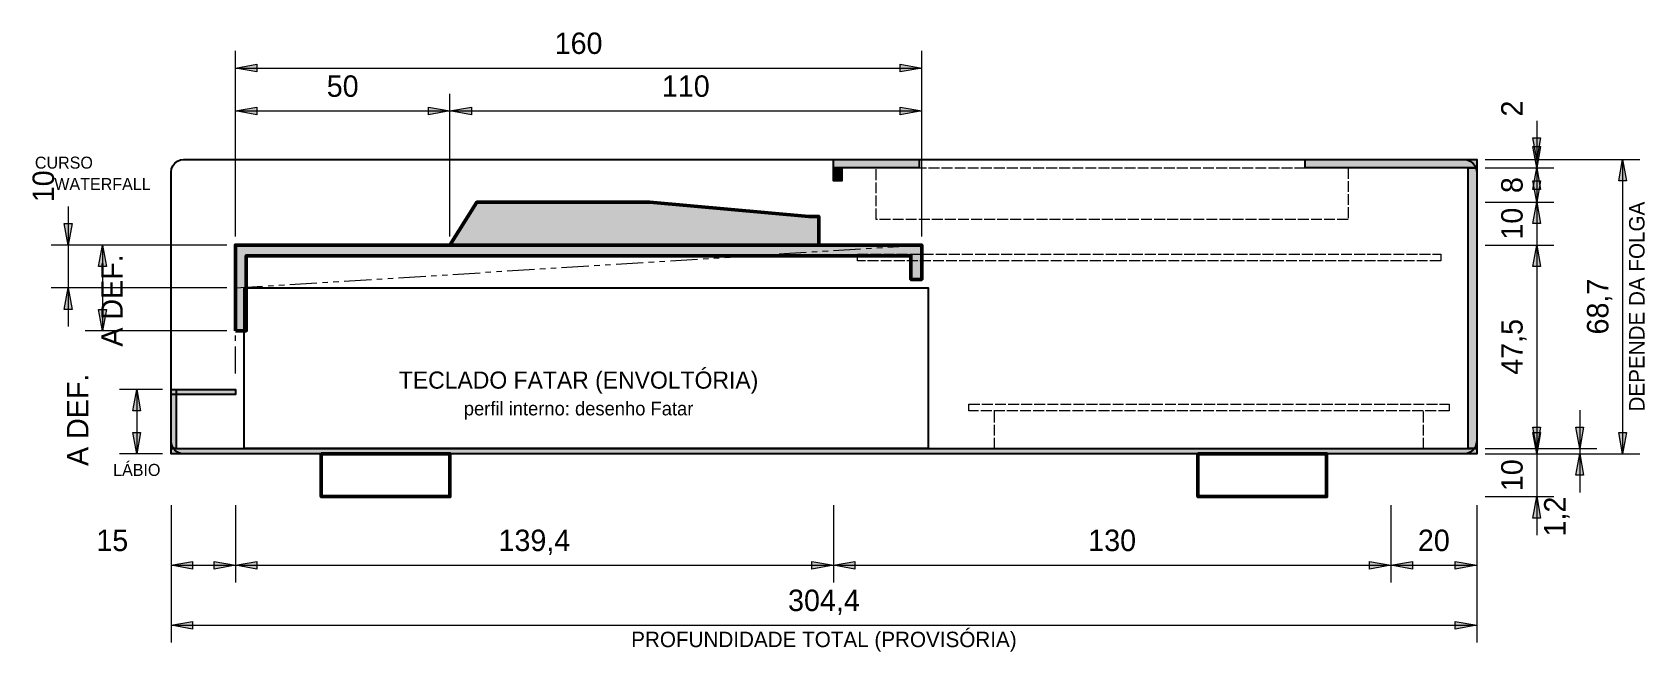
# Model space of a CAD drawing. Header units: millimetres. Extents: x -32 to 344, y -46 to 98.
import ezdxf
from ezdxf.enums import TextEntityAlignment as Align

# ---------------------------------------------------------------- set-up
doc = ezdxf.new("R2010")
doc.units = ezdxf.units.MM
doc.linetypes.add('DASHED', pattern=[1.524, 1.27, -0.254])
doc.linetypes.add('PHANTOM', pattern=[6.35, 3.175, -0.635, 0.635, -0.635, 0.635, -0.635])
for name, color, linetype, lineweight in [('CONTORNO', 7, 'Continuous', 50), ('COTAS', 7, 'Continuous', 18), ('FANTASMA', 7, 'PHANTOM', 18), ('FINA', 7, 'Continuous', 25), ('PENDENTE_A_DEFINIR', 1, 'Continuous', 18), ('TEXTO', 7, 'Continuous', 18)]:
    doc.layers.add(name, color=color, linetype=linetype, lineweight=lineweight)
doc.layers.add('PREENCHIMENTO', color=8, linetype='Continuous')

msp = doc.modelspace()

# ---------------------------------------------------------------- hatches: boundary and pattern name
at = {"layer": 'PREENCHIMENTO'}
for color, points in [(7, [(15, 90), (20, 90.9), (20, 89.1)]), (7, [(175, 90), (170, 89.1), (170, 90.9)]), (7, [(15, 80), (20, 80.9), (20, 79.1)]), (7, [(65, 80), (60, 79.1), (60, 80.9)]), (7, [(65, 80), (70, 80.9), (70, 79.1)]), (7, [(175, 80), (170, 79.1), (170, 80.9)]), (7, [(318.4, 68.7), (317.5, 73.7), (319.3, 73.7)]), (1, [(318.4, 66.7), (317.5, 71.7), (319.3, 71.7)]), (7, [(154.4, 68.7), (174.4, 68.7), (174.4, 66.7), (154.4, 66.7)]), (7, [(264.4, 68.7), (304.4, 68.7), (304.4, 66.7), (264.4, 66.7)]), (1, [(338.4, 68.7), (339.3, 63.7), (337.5, 63.7)]), (7, [(154.4, 66.7), (156.4, 66.7), (156.4, 63.7), (154.4, 63.7)]), (7, [(302.4, 66.7), (304.4, 66.7), (304.4, 1.2), (302.4, 1.2)]), (7, [(318.4, 66.7), (319.3, 61.7), (317.5, 61.7)]), (7, [(318.4, 58.7), (317.5, 63.7), (319.3, 63.7)]), (8, [(65, 48.7), (71.25, 58.7), (111.65, 58.7), (148.7, 55.4), (151, 55.4), (151, 48.7)]), (1, [(318.4, 58.7), (319.3, 53.7), (317.5, 53.7)]), (7, [(-24, 48.7), (-24.9, 53.7), (-23.1, 53.7)]), (1, [(-16, 48.7), (-15.1, 43.7), (-16.9, 43.7)]), (7, [(15, 28.7), (15, 48.7), (175, 48.7), (175, 40.7), (172.5, 40.7), (172.5, 46.2), (17.5, 46.2), (17.5, 28.7)]), (7, [(318.4, 48.7), (319.3, 43.7), (317.5, 43.7)]), (7, [(318.4, 48.7), (319.3, 43.7), (317.5, 43.7)]), (7, [(-24, 38.7), (-23.1, 33.7), (-24.9, 33.7)]), (1, [(-16, 28.7), (-16.9, 33.7), (-15.1, 33.7)]), (1, [(-8, 15), (-7.1, 10), (-8.9, 10)]), (7, [(0, 15), (1.2, 15), (1.2, 1.2), (0, 1.2)]), (7, [(0, 15), (15, 15), (15, 13.8), (0, 13.8)]), (1, [(-8, 0), (-8.9, 5), (-7.1, 5)]), (7, [(318.4, 1.2), (317.5, 6.2), (319.3, 6.2)]), (7, [(318.4, 0), (317.5, 5), (319.3, 5)]), (7, [(328.4, 1.2), (327.5, 6.2), (329.3, 6.2)]), (1, [(338.4, 0), (337.5, 5), (339.3, 5)]), (7, [(0, 1.2), (304.4, 1.2), (304.4, 0), (0, 0)]), (7, [(328.4, 0), (329.3, -5), (327.5, -5)]), (7, [(318.4, -10), (319.3, -15), (317.5, -15)]), (7, [(0, -26), (5, -25.1), (5, -26.9)]), (7, [(15, -26), (10, -26.9), (10, -25.1)]), (7, [(15, -26), (20, -25.1), (20, -26.9)]), (7, [(154.4, -26), (149.4, -26.9), (149.4, -25.1)]), (1, [(154.4, -26), (159.4, -25.1), (159.4, -26.9)]), (1, [(284.4, -26), (279.4, -26.9), (279.4, -25.1)]), (7, [(284.4, -26), (289.4, -25.1), (289.4, -26.9)]), (7, [(304.4, -26), (299.4, -26.9), (299.4, -25.1)]), (1, [(0, -40), (5, -39.1), (5, -40.9)]), (1, [(304.4, -40), (299.4, -40.9), (299.4, -39.1)])]:
    msp.add_hatch(color=color, dxfattribs=at).paths.add_polyline_path(points)

# ---------------------------------------------------------------- linework, layer by layer
at = {"layer": 'CONTORNO'}
for points in [[(65, 48.7), (71.25, 58.7), (111.65, 58.7), (148.7, 55.4), (151, 55.4), (151, 48.7)], [(15, 28.7), (15, 48.7), (175, 48.7), (175, 40.7), (172.5, 40.7), (172.5, 46.2), (17.5, 46.2), (17.5, 28.7)], [(35, 0), (65, 0), (65, -10), (35, -10)], [(239.4, 0), (269.4, 0), (269.4, -10), (239.4, -10)]]:
    msp.add_lwpolyline(points, close=True, dxfattribs=at)
at = {"layer": 'COTAS'}
for p, q in [((15, 50.7), (15, 94)), ((175, 50.7), (175, 94)), ((15, 90), (175, 90)), ((15, 50.7), (15, 84)), ((65, 50.7), (65, 84)), ((65, 50.7), (65, 84)), ((175, 50.7), (175, 84)), ((15, 80), (65, 80)), ((65, 80), (175, 80)), ((318.4, 77.7), (318.4, 57.7)), ((306.4, 68.7), (322.4, 68.7)), ((318.4, 67.7), (318.4, 39.7)), ((306.4, 66.7), (322.4, 66.7)), ((-24, 57.7), (-24, 29.7)), ((306.4, 58.7), (322.4, 58.7)), ((13, 48.7), (-28, 48.7)), ((306.4, 48.7), (322.4, 48.7)), ((306.4, 48.7), (322.4, 48.7)), ((318.4, 48.7), (318.4, 1.2)), ((13, 38.7), (-28, 38.7)), ((318.4, 9), (318.4, -19)), ((328.4, 10.2), (328.4, -9)), ((306.4, 1.2), (332.4, 1.2)), ((306.4, 1.2), (322.4, 1.2)), ((306.4, 0), (322.4, 0)), ((306.4, 0), (332.4, 0)), ((306.4, -10), (322.4, -10)), ((0, -12), (0, -30)), ((15, -12), (15, -30)), ((15, -12), (15, -30)), ((154.4, -12), (154.4, -30)), ((284.4, -12), (284.4, -30)), ((304.4, -12), (304.4, -30)), ((0, -26), (15, -26)), ((15, -26), (154.4, -26)), ((284.4, -26), (304.4, -26))]:
    msp.add_line(p, q, dxfattribs=at)
for points in [[(15, 90), (20, 90.9), (20, 89.1)], [(175, 90), (170, 89.1), (170, 90.9)], [(15, 80), (20, 80.9), (20, 79.1)], [(65, 80), (60, 79.1), (60, 80.9)], [(65, 80), (70, 80.9), (70, 79.1)], [(175, 80), (170, 79.1), (170, 80.9)], [(318.4, 68.7), (317.5, 73.7), (319.3, 73.7)], [(318.4, 66.7), (319.3, 61.7), (317.5, 61.7)], [(318.4, 58.7), (317.5, 63.7), (319.3, 63.7)], [(-24, 48.7), (-24.9, 53.7), (-23.1, 53.7)], [(318.4, 48.7), (319.3, 43.7), (317.5, 43.7)], [(318.4, 48.7), (319.3, 43.7), (317.5, 43.7)], [(-24, 38.7), (-23.1, 33.7), (-24.9, 33.7)], [(318.4, 1.2), (317.5, 6.2), (319.3, 6.2)], [(318.4, 0), (317.5, 5), (319.3, 5)], [(328.4, 1.2), (327.5, 6.2), (329.3, 6.2)], [(328.4, 0), (329.3, -5), (327.5, -5)], [(318.4, -10), (319.3, -15), (317.5, -15)], [(0, -26), (5, -25.1), (5, -26.9)], [(15, -26), (10, -26.9), (10, -25.1)], [(15, -26), (20, -25.1), (20, -26.9)], [(154.4, -26), (149.4, -26.9), (149.4, -25.1)], [(284.4, -26), (289.4, -25.1), (289.4, -26.9)], [(304.4, -26), (299.4, -26.9), (299.4, -25.1)]]:
    msp.add_lwpolyline(points, close=True, dxfattribs=at)
at = {"layer": 'FANTASMA', "ltscale": 2}
msp.add_lwpolyline([(15, 18.7), (15, 38.7), (175, 48.7)], dxfattribs=at)
at = {"layer": 'FINA'}
for points in [[(301.4, 68.7), (302.18, 68.6), (302.9, 68.3), (303.52, 67.82), (304, 67.2), (304.3, 66.48), (304.4, 65.7), (304.4, 3), (304.3, 2.22), (304, 1.5), (303.52, 0.88), (302.9, 0.4), (302.18, 0.1), (301.4, 0), (3, 0), (2.22, 0.1), (1.5, 0.4), (0.88, 0.88), (0.4, 1.5), (0.1, 2.22), (0, 3), (0, 65.7), (0.1, 66.48), (0.4, 67.2), (0.88, 67.82), (1.5, 68.3), (2.22, 68.6), (3, 68.7)], [(154.4, 68.7), (174.4, 68.7), (174.4, 66.7), (154.4, 66.7)], [(264.4, 68.7), (304.4, 68.7), (304.4, 66.7), (264.4, 66.7)], [(154.4, 66.7), (156.4, 66.7), (156.4, 63.7), (154.4, 63.7)], [(302.4, 66.7), (304.4, 66.7), (304.4, 1.2), (302.4, 1.2)], [(17, 38.7), (176.5, 38.7), (176.5, 1.2), (17, 1.2)], [(0, 15), (1.2, 15), (1.2, 1.2), (0, 1.2)], [(0, 15), (15, 15), (15, 13.8), (0, 13.8)], [(0, 1.2), (304.4, 1.2), (304.4, 0), (0, 0)]]:
    msp.add_lwpolyline(points, close=True, dxfattribs=at)
at = {"layer": 'PENDENTE_A_DEFINIR'}
for p, q in [((318.4, 75.7), (318.4, 49.7)), ((306.4, 68.7), (342.4, 68.7)), ((338.4, 68.7), (338.4, 0)), ((306.4, 66.7), (322.4, 66.7)), ((306.4, 58.7), (322.4, 58.7)), ((13, 48.7), (-20, 48.7)), ((-16, 48.7), (-16, 28.7)), ((13, 28.7), (-20, 28.7)), ((-2, 15), (-12, 15)), ((-8, 15), (-8, 0)), ((-2, 0), (-12, 0)), ((306.4, 0), (342.4, 0)), ((0, -12), (0, -44)), ((154.4, -12), (154.4, -30)), ((284.4, -12), (284.4, -30)), ((304.4, -12), (304.4, -44)), ((154.4, -26), (284.4, -26)), ((0, -40), (304.4, -40))]:
    msp.add_line(p, q, dxfattribs=at)
at = {"layer": 'PENDENTE_A_DEFINIR', "linetype": 'DASHED', "ltscale": 2}
for p, q in [((192, 1.2), (192, 10)), ((292, 1.2), (292, 10))]:
    msp.add_line(p, q, dxfattribs=at)
at = {"layer": 'PENDENTE_A_DEFINIR'}
for points in [[(318.4, 66.7), (317.5, 71.7), (319.3, 71.7)], [(338.4, 68.7), (339.3, 63.7), (337.5, 63.7)], [(318.4, 58.7), (319.3, 53.7), (317.5, 53.7)], [(-16, 48.7), (-15.1, 43.7), (-16.9, 43.7)], [(-16, 28.7), (-16.9, 33.7), (-15.1, 33.7)], [(-8, 15), (-7.1, 10), (-8.9, 10)], [(-8, 0), (-8.9, 5), (-7.1, 5)], [(338.4, 0), (337.5, 5), (339.3, 5)], [(154.4, -26), (159.4, -25.1), (159.4, -26.9)], [(284.4, -26), (279.4, -26.9), (279.4, -25.1)], [(0, -40), (5, -39.1), (5, -40.9)], [(304.4, -40), (299.4, -40.9), (299.4, -39.1)]]:
    msp.add_lwpolyline(points, close=True, dxfattribs=at)
at = {"layer": 'PENDENTE_A_DEFINIR', "linetype": 'DASHED', "ltscale": 2}
for points in [[(164.4, 66.7), (274.4, 66.7), (274.4, 54.7), (164.4, 54.7)], [(160, 46.6), (296, 46.6), (296, 45), (160, 45)], [(186, 11.6), (298, 11.6), (298, 10), (186, 10)]]:
    msp.add_lwpolyline(points, close=True, dxfattribs=at)

# ---------------------------------------------------------------- texts
at = {"layer": 'PENDENTE_A_DEFINIR'}
for s, height, p in [('WATERFALL', 2.8, (-16, 60.7)), ('LÁBIO', 2.8, (-8, -6)), ('130', 5, (219.4, -24.2)), ('304,4', 5, (152.2, -38.2)), ('PROFUNDIDADE TOTAL (PROVISÓRIA)', 3.6, (152.2, -46.2))]:
    msp.add_text(s, height=height, dxfattribs=at).set_placement(p, align=Align.BOTTOM_CENTER)
for s, height, p in [('8', 5, (316.6, 62.7)), ('DEPENDE DA FOLGA', 3.6, (344.6, 34.35)), ('68,7', 5, (336.6, 34.35))]:
    msp.add_text(s, height=height, rotation=90, dxfattribs=at).set_placement(p, align=Align.BOTTOM_CENTER)
msp.add_text('A DEF.', height=5, rotation=90, dxfattribs=at).set_placement((-9.8, 25), align=Align.BOTTOM_LEFT)
msp.add_text('A DEF.', height=5, rotation=90, dxfattribs=at).set_placement((-17.8, 18.7), align=Align.BOTTOM_RIGHT)
at = {"layer": 'TEXTO'}
for s, height, p in [('160', 5, (95, 91.8)), ('50', 5, (40, 81.8)), ('110', 5, (120, 81.8)), ('CURSO', 2.8, (-25, 65.7)), ('TECLADO FATAR (ENVOLTÓRIA)', 4, (95, 14)), ('perfil interno: desenho Fatar', 3.2, (95, 8)), ('139,4', 5, (84.7, -24.2)), ('20', 5, (294.4, -24.2))]:
    msp.add_text(s, height=height, dxfattribs=at).set_placement(p, align=Align.BOTTOM_CENTER)
for s, p in [('2', (316.6, 78.7)), ('10', (-25.8, 58.7))]:
    msp.add_text(s, height=5, rotation=90, dxfattribs=at).set_placement(p, align=Align.BOTTOM_LEFT)
for s, p in [('10', (316.6, 53.7)), ('47,5', (316.6, 24.95)), ('10', (316.6, -5))]:
    msp.add_text(s, height=5, rotation=90, dxfattribs=at).set_placement(p, align=Align.BOTTOM_CENTER)
msp.add_text('1,2', height=5, rotation=90, dxfattribs=at).set_placement((326.6, -10), align=Align.BOTTOM_RIGHT)
msp.add_text('15', height=5, dxfattribs=at).set_placement((-10, -24.2), align=Align.BOTTOM_RIGHT)

doc.saveas('drawing.dxf')
